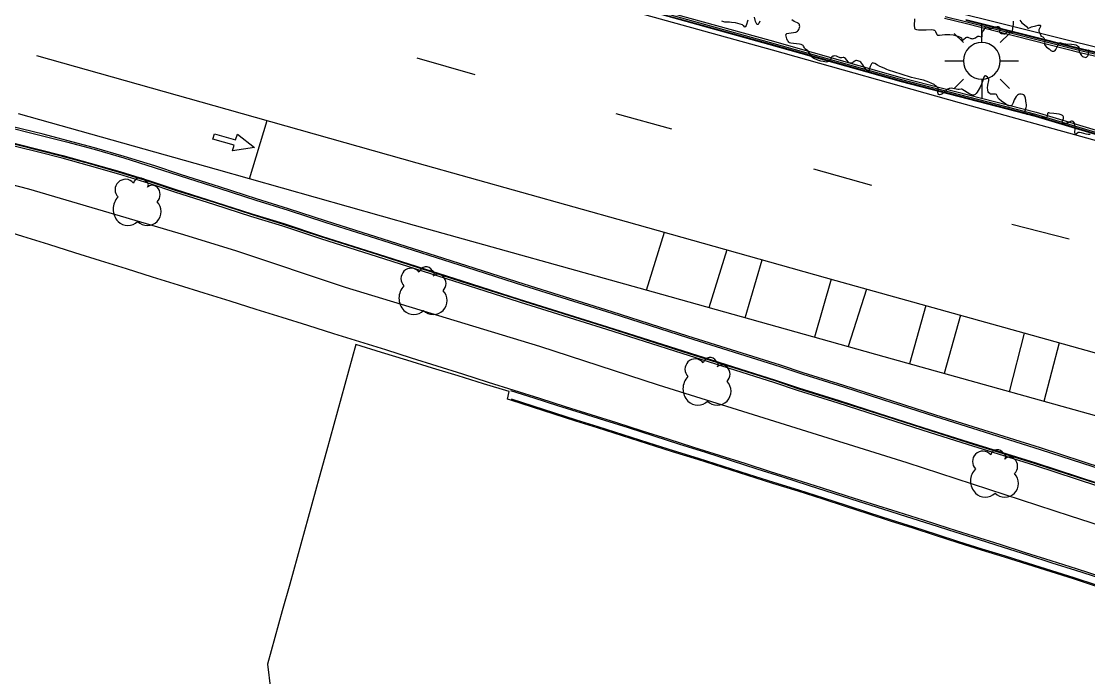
# Model space of a CAD drawing. Header units: metres. Extents: x 585772 to 587013, y 4140825 to 4141582.
# Drawn here: x 585810.6 to 585848.67, y 4140919.43 to 4140942.84 of the extents above; entities that cross this region are included whole.
import ezdxf

# ---------------------------------------------------------------- set-up
doc = ezdxf.new("R2010")
doc.units = ezdxf.units.M
doc.header["$MEASUREMENT"] = 0
for name, color, linetype, lineweight in [('BACK_OF_CURB', 5, 'Continuous', 30), ('BOTTOM_OF_CURB', 3, 'Continuous', 30), ('CONCRETE_BOTTOM', 9, 'Continuous', 30), ('CONCRETE_TOP', 204, 'Continuous', 30), ('FOOT_PATH', 2, 'Continuous', 30), ('GUTTER', 30, 'Continuous', 30), ('LIGHT_POLE', 5, 'Continuous', 30), ('PAINT_STRIPE', 4, 'Continuous', 30), ('SINGLE_TREE', 3, 'Continuous', 30), ('TOP_OF_CURB', 1, 'Continuous', 30)]:
    doc.layers.add(name, color=color, linetype=linetype, lineweight=lineweight)
for name, color, linetype, lineweight, true_color in [('PAVED_PARKING', 191, 'Continuous', 30, 0xbaa8ff), ('PAVED_ROAD', 140, 'Continuous', 30, 0x38a9ff), ('SHRUBLINE', 71, 'Continuous', 30, 0xc6ff6b)]:
    doc.layers.add(name, color=color, linetype=linetype, lineweight=lineweight, true_color=true_color)

# ---------------------------------------------------------------- blocks, each defined once
blk = doc.blocks.new('SYM205')
at = {"color": 0, "linetype": 'ByBlock', "lineweight": -2}
for p, q in [((0, 0.25), (0, 0.5)), ((-0.25, 0.25), (-0.375, 0.375)), ((0.25, 0.25), (0.375, 0.375)), ((0.25, 0), (0.5, 0)), ((-0.25, -0.25), (-0.375, -0.375)), ((0, -0.25), (0, -0.5)), ((0.25, -0.25), (0.375, -0.375))]:
    blk.add_line(p, q, dxfattribs=at)
at = {"color": 0, "linetype": 'ByBlock', "lineweight": -2, "flags": 128}
blk.add_lwpolyline([(-0.5, 0), (-0.25, 0, 1), (0.25, 0, 1), (-0.25, 0)], format="xyb", dxfattribs=at)
blk = doc.blocks.new('SYM205_1')
at = {"layer": 'LIGHT_POLE', "xscale": 26.246667, "yscale": 26.246667, "zscale": 26.246667}
blk.add_blockref('SYM205', (0, 0), dxfattribs=at)
blk = doc.blocks.new('SYM003')
at = {"layer": 'LIGHT_POLE', "xscale": 0.5, "yscale": 0.5, "zscale": 0.5}
blk.add_blockref('SYM205_1', (0, 0), dxfattribs=at)
blk = doc.blocks.new('SYM217')
at = {"layer": 'SINGLE_TREE'}
for centre, radius, start, end in [((-3.999317, 4.740554), 3.690935, 39.734283, 135.000043), ((1.220457, 6.480478), 2.460623, 27.885514, 165.419776), ((2.960383, 6.480475), 1.230312, 314.999957, 69.295265), ((-3.999321, 4.74055), 3.690935, 134.999957, 225.000043), ((5.570268, 3.870591), 2.460623, 44.999957, 135.000043), ((4.70031, 3.000626), 3.690935, 314.999957, 45.000043), ((-2.259399, -2.219148), 6.151558, 134.999957, 225.000043), ((3.830349, -3.08911), 4.921246, 314.999957, 45.000043), ((-3.129355, -3.089116), 4.921246, 224.999957, 315.000043), ((3.830344, -3.089116), 4.921246, 224.999957, 315.000043)]:
    blk.add_arc(centre, radius, start, end, dxfattribs=at)
blk = doc.blocks.new('SYM007')
at = {"layer": 'SINGLE_TREE', "xscale": 0.5, "yscale": 0.5, "zscale": 0.5}
blk.add_blockref('SYM217', (0, 0), dxfattribs=at)

msp = doc.modelspace()

# ---------------------------------------------------------------- linework, layer by layer
at = {"layer": 'BACK_OF_CURB'}
for points in [[(585832.539675, 4140943.482331, -18.313993), (585837.289856, 4140942.171403, -18.308062), (585842.014553, 4140940.832557, -18.30148), (585846.79486, 4140939.601705, -18.291172), (585851.19134, 4140938.281266, -18.278086)], [(585849.24525, 4140941.51822, -18.471888), (585848.408723, 4140941.714244, -18.475673), (585844.257957, 4140942.762533, -18.495563), (585843.528988, 4140942.939967, -18.496445)], [(585848.998235, 4140926.270165, -18.702), (585846.747426, 4140926.997067, -18.712702), (585844.34359, 4140927.749366, -18.720542), (585843.02086, 4140928.170619, -18.721506), (585841.132604, 4140928.774573, -18.719144), (585839.735378, 4140929.221118, -18.713788), (585838.283298, 4140929.67436, -18.704787), (585837.468037, 4140929.952381, -18.69649), (585834.168998, 4140930.991217, -18.65876), (585831.476307, 4140931.854336, -18.632881), (585828.398557, 4140932.82115, -18.59021), (585828.3289, 4140932.843031, -18.597), (585826.286883, 4140933.491078, -18.57), (585823.301732, 4140934.446732, -18.532), (585821.276929, 4140935.09019, -18.506), (585819.926597, 4140935.532601, -18.486455), (585818.783702, 4140935.887652, -18.469268), (585817.498701, 4140936.302065, -18.445241), (585816.072916, 4140936.747878, -18.414963), (585815.154167, 4140937.05602, -18.392796), (585814.076771, 4140937.390228, -18.396046), (585813.02539, 4140937.693011, -18.375754), (585812.050162, 4140937.960595, -18.360918), (585811.20991, 4140938.173581, -18.352029), (585809.695569, 4140938.549961, -18.317172)]]:
    msp.add_polyline3d(points, dxfattribs=at)
at = {"layer": 'BOTTOM_OF_CURB'}
for points in [[(585832.507422, 4140943.366746, -18.463993), (585837.257536, 4140942.055837, -18.458062), (585841.983229, 4140940.716708, -18.45148), (585846.762628, 4140939.486091, -18.441172), (585851.158562, 4140938.165815, -18.428086)], [(585849.273522, 4140941.634846, -18.621888), (585848.437106, 4140941.830844, -18.625673), (585844.286839, 4140942.879007, -18.645563)], [(585809.719158, 4140938.647141, -18.456), (585811.234256, 4140938.270573, -18.485745), (585812.075679, 4140938.057289, -18.502688), (585813.052458, 4140937.78928, -18.518316), (585814.105425, 4140937.48604, -18.531401), (585815.184884, 4140937.151193, -18.544221), (585816.10374, 4140936.843015, -18.552147), (585817.528969, 4140936.397375, -18.563469), (585818.813883, 4140935.98299, -18.551261), (585819.957, 4140935.62787, -18.574719), (585821.30764, 4140935.185358, -18.605442), (585823.33212, 4140934.542003, -18.651465), (585826.317252, 4140933.586355, -18.699023), (585828.359009, 4140932.938391, -18.730958), (585831.506554, 4140931.949652, -18.774595), (585834.199278, 4140931.086523, -18.80876), (585837.499197, 4140930.04741, -18.84649), (585838.314339, 4140929.769429, -18.854787), (585839.765497, 4140929.316475, -18.863788), (585841.163058, 4140928.869823, -18.869144), (585843.051265, 4140928.265885, -18.871506), (585844.373696, 4140927.844727, -18.870542), (585846.777726, 4140927.092367, -18.862702), (585849.028793, 4140926.365382, -18.852)]]:
    msp.add_polyline3d(points, dxfattribs=at)
at = {"layer": 'CONCRETE_BOTTOM'}
msp.add_polyline3d([(585849.069361, 4140922.979457, -18.625), (585848.214924, 4140923.251572, -18.627369), (585847.360487, 4140923.523687, -18.63375), (585846.497844, 4140923.798168, -18.64275), (585845.6352, 4140924.072648, -18.65), (585844.772557, 4140924.347129, -18.657), (585843.909914, 4140924.621609, -18.663591), (585843.047271, 4140924.89609, -18.666931), (585842.184628, 4140925.17057, -18.669667), (585841.321985, 4140925.445051, -18.669046), (585840.459342, 4140925.719531, -18.665), (585839.596699, 4140925.994012, -18.661289), (585838.678966, 4140926.287249, -18.658029), (585837.761232, 4140926.580486, -18.658305), (585836.843499, 4140926.873722, -18.654028), (585835.925765, 4140927.166959, -18.64925), (585835.008032, 4140927.460196, -18.64075), (585834.090298, 4140927.753433, -18.629688), (585833.172565, 4140928.04667, -18.616), (585832.254831, 4140928.339907, -18.598996), (585831.414821, 4140928.605046, -18.586), (585830.574811, 4140928.870186, -18.577), (585829.734802, 4140929.135326, -18.564), (585828.894792, 4140929.400466, -18.553), (585828.054782, 4140929.665606, -18.545)], dxfattribs=at)
at = {"layer": 'CONCRETE_TOP'}
msp.add_polyline3d([(585828.072689, 4140929.376164, -18.463), (585828.844103, 4140929.128864, -18.46), (585829.615517, 4140928.881564, -18.456), (585830.386931, 4140928.634263, -18.456), (585831.158346, 4140928.386963, -18.458), (585832.05317, 4140928.104602, -18.463), (585832.947994, 4140927.822241, -18.471), (585833.842818, 4140927.53988, -18.476), (585834.737642, 4140927.257519, -18.482), (585835.632466, 4140926.975158, -18.485), (585836.527291, 4140926.692797, -18.48825), (585837.422115, 4140926.410436, -18.48975), (585838.316939, 4140926.128075, -18.491), (585839.211763, 4140925.845714, -18.488657), (585840.014337, 4140925.586902, -18.484), (585840.816911, 4140925.32809, -18.481), (585841.619485, 4140925.069279, -18.4805), (585842.422059, 4140924.810467, -18.480969), (585843.224633, 4140924.551655, -18.478375), (585844.027207, 4140924.292843, -18.471), (585844.856347, 4140924.034429, -18.462), (585845.685487, 4140923.776015, -18.456), (585846.514626, 4140923.517601, -18.447), (585847.343766, 4140923.259187, -18.442), (585848.137604, 4140923.004313, -18.441), (585848.931441, 4140922.749439, -18.443)], dxfattribs=at)
at = {"layer": 'FOOT_PATH'}
for points in [[(585809.025286, 4140938.70878, -18.315223), (585808.686996, 4140937.429783, -18.305286), (585810.852172, 4140936.866689, -18.328053), (585816.379588, 4140935.242917, -18.394279), (585818.274694, 4140934.662041, -18.417296), (585822.153612, 4140933.361121, -18.466511), (585829.080324, 4140931.259985, -18.559), (585833.310039, 4140929.879397, -18.608), (585842.184778, 4140927.109396, -18.68), (585848.012732, 4140925.209448, -18.655), (585852.391636, 4140923.797598, -18.622236), (585862.006147, 4140920.755942, -18.559463), (585870.221631, 4140918.147548, -18.507298), (585879.682543, 4140915.117615, -18.452666), (585889.889905, 4140911.862795, -18.392945), (585904.64993, 4140907.224992, -18.300933), (585912.53133, 4140904.876484, -18.202647)], [(585809.714933, 4140935.468342, -18.279944), (585810.639464, 4140935.179575, -18.29401), (585811.563996, 4140934.890808, -18.31175), (585812.488527, 4140934.602041, -18.333426), (585813.413059, 4140934.313275, -18.350705), (585814.337591, 4140934.024508, -18.3639), (585815.262122, 4140933.735741, -18.376375), (585816.186654, 4140933.446974, -18.385), (585817.111185, 4140933.158207, -18.3905), (585818.035717, 4140932.869441, -18.399), (585818.960249, 4140932.580674, -18.411), (585819.88478, 4140932.291907, -18.422), (585820.809312, 4140932.00314, -18.434), (585821.733843, 4140931.714373, -18.448), (585822.658375, 4140931.425607, -18.4655), (585823.582907, 4140931.13684, -18.48), (585824.498268, 4140930.847169, -18.4925), (585825.413629, 4140930.557497, -18.50475), (585826.32899, 4140930.267826, -18.51425), (585827.244352, 4140929.978155, -18.525), (585828.159713, 4140929.688484, -18.538), (585829.075074, 4140929.398812, -18.554), (585829.990436, 4140929.109141, -18.568), (585830.905797, 4140928.81947, -18.582), (585831.821158, 4140928.529799, -18.596), (585832.736519, 4140928.240128, -18.609), (585833.651881, 4140927.950456, -18.622), (585834.567242, 4140927.660785, -18.635), (585835.482603, 4140927.371114, -18.645), (585836.397964, 4140927.081443, -18.656), (585837.307709, 4140926.792365, -18.665), (585838.217454, 4140926.503287, -18.674), (585839.127199, 4140926.214209, -18.68), (585840.036944, 4140925.925132, -18.68375), (585840.946689, 4140925.636054, -18.685), (585841.856434, 4140925.346976, -18.682), (585842.766179, 4140925.057898, -18.68), (585843.675924, 4140924.768821, -18.67775), (585844.585668, 4140924.479743, -18.672), (585845.495413, 4140924.190665, -18.664), (585846.405158, 4140923.901587, -18.661), (585847.314903, 4140923.61251, -18.655), (585848.224648, 4140923.323432, -18.652), (585849.134393, 4140923.034354, -18.648)]]:
    msp.add_polyline3d(points, dxfattribs=at)
at = {"layer": 'GUTTER'}
msp.add_polyline3d([(585809.83928, 4140939.142005, -18.453395), (585811.358232, 4140938.764479, -18.47387), (585812.205624, 4140938.549683, -18.489), (585813.190296, 4140938.279507, -18.505), (585814.251336, 4140937.973943, -18.52), (585815.341302, 4140937.635836, -18.539), (585816.260705, 4140937.327475, -18.551716), (585817.683106, 4140936.882719, -18.570208), (585818.967574, 4140936.468478, -18.59), (585820.111819, 4140936.113008, -18.605), (585821.464029, 4140935.669981, -18.627), (585823.486863, 4140935.02715, -18.658439), (585826.4719, 4140934.071532, -18.699494), (585828.512333, 4140933.423988, -18.725), (585831.66058, 4140932.435029, -18.761688), (585834.353471, 4140931.571846, -18.792476), (585837.657874, 4140930.531321, -18.825757), (585838.472411, 4140930.253546, -18.833131), (585839.918873, 4140929.802058, -18.841148), (585841.318135, 4140929.354863, -18.845492), (585843.206095, 4140928.751003, -18.846415), (585844.527007, 4140928.330329, -18.8443), (585846.932024, 4140927.57766, -18.834539), (585849.184402, 4140926.850252, -18.823)], dxfattribs=at)
at = {"layer": 'PAINT_STRIPE'}
for p, q in [((585818.734341, 4140937.222415, -18.566438), (585819.362087, 4140939.306545, -18.560443)), ((585832.897186, 4140933.25104, -18.733423), (585833.535972, 4140935.320576, -18.681198)), ((585835.763748, 4140934.694301, -18.69462), (585835.118154, 4140932.629963, -18.749187)), ((585836.41161, 4140932.268258, -18.757839), (585837.021131, 4140934.340823, -18.702195)), ((585839.48325, 4140933.648669, -18.717029), (585838.887455, 4140931.575907, -18.7744)), ((585840.743975, 4140933.2962, -18.716198), (585840.086743, 4140931.240535, -18.782422)), ((585842.863273, 4140932.704175, -18.712725), (585842.275676, 4140930.628416, -18.789079)), ((585844.101052, 4140932.358402, -18.710696), (585843.515355, 4140930.28175, -18.781078)), ((585845.84133, 4140929.631308, -18.766066), (585846.37744, 4140931.722494, -18.70689)), ((585847.616294, 4140931.37642, -18.70043), (585847.069199, 4140929.287944, -18.758141))]:
    msp.add_line(p, q, dxfattribs=at)
at = {"layer": 'PAINT_STRIPE', "extrusion": (0.003559, -0.001028, 0.999993), "elevation": -2190.380186, "flags": 128}
msp.add_lwpolyline([(585821.056819, 4140941.48085), (585823.131502, 4140940.881615)], dxfattribs=at)
at = {"layer": 'PAINT_STRIPE', "extrusion": (0.002793, -0.000774326, 0.999996), "elevation": -1588.909327, "flags": 128}
msp.add_lwpolyline([(585831.573001, 4140939.003523), (585829.577967, 4140939.556663)], dxfattribs=at)
at = {"layer": 'PAINT_STRIPE', "extrusion": (0.002241, -0.000627143, 0.999997), "elevation": -1302.431948, "flags": 128}
msp.add_lwpolyline([(585837.427424, 4140937.582164), (585839.496174, 4140937.003342)], dxfattribs=at)
at = {"layer": 'PAINT_STRIPE', "extrusion": (-0.005498, 0.001411, 0.999984), "elevation": 2602.996624, "flags": 128}
msp.add_lwpolyline([(585836.969677, 4140936.060795), (585839.017394, 4140935.535312)], dxfattribs=at)
at = {"layer": 'PAINT_STRIPE'}
for points in [[(585851.306019, 4140937.92549, -18.420799), (585844.059044, 4140939.940418, -18.437929), (585837.386669, 4140941.812236, -18.447849), (585829.613248, 4140943.976676, -18.458687)], [(585842.843616, 4140943.448684, -18.659), (585850.246533, 4140941.59787, -18.627)], [(585811.142451, 4140941.61939, -18.466), (585817.924361, 4140939.711093, -18.542), (585824.706272, 4140937.802795, -18.629), (585832.175348, 4140935.703077, -18.673), (585839.644425, 4140933.603359, -18.718), (585846.356396, 4140931.728372, -18.707), (585853.068367, 4140929.853385, -18.672), (585862.420225, 4140927.232424, -18.612606), (585871.772083, 4140924.611464, -18.554361), (585879.164372, 4140922.536324, -18.509533), (585886.448674, 4140920.500508, -18.462372), (585893.732976, 4140918.464693, -18.414), (585906.279055, 4140914.953333, -18.344), (585912.448426, 4140913.221601, -18.389), (585914.441435, 4140912.660394, -18.409)], [(585913.859097, 4140910.626164, -18.378), (585901.970732, 4140913.929448, -18.384), (585893.197288, 4140916.384656, -18.455), (585884.423845, 4140918.839863, -18.516465), (585875.828337, 4140921.244601, -18.574683), (585867.232829, 4140923.649338, -18.629097), (585858.711294, 4140926.032321, -18.681451), (585850.189758, 4140928.415304, -18.738), (585841.668222, 4140930.798286, -18.793), (585833.146687, 4140933.181269, -18.736), (585824.625151, 4140935.564252, -18.648), (585817.558816, 4140937.553306, -18.550162), (585810.492481, 4140939.54236, -18.454)]]:
    msp.add_polyline3d(points, dxfattribs=at)
msp.add_polyline3d([(585818.242461, 4140938.622535, -18.555), (585818.312835, 4140938.820851, -18.555), (585818.91312, 4140938.341462, -18.558184), (585818.13117, 4140938.230834, -18.557), (585818.189092, 4140938.431018, -18.557), (585817.425572, 4140938.639105, -18.547), (585817.482366, 4140938.835902, -18.546258)], close=True, dxfattribs=at)
at = {"layer": 'PAVED_PARKING'}
msp.add_polyline3d([(585848.91629, 4140922.70179, -18.446), (585848.122487, 4140922.956653, -18.448), (585847.328684, 4140923.211515, -18.451), (585846.499537, 4140923.469932, -18.456), (585845.67039, 4140923.728348, -18.46), (585844.841243, 4140923.986764, -18.465), (585844.012096, 4140924.245181, -18.472), (585843.209507, 4140924.503997, -18.48), (585842.406919, 4140924.762814, -18.486), (585841.604331, 4140925.02163, -18.492), (585840.801743, 4140925.280446, -18.494), (585839.999155, 4140925.539263, -18.495), (585839.196567, 4140925.798079, -18.496), (585838.301747, 4140926.080439, -18.496), (585837.406928, 4140926.362798, -18.496), (585836.512108, 4140926.645158, -18.495), (585835.617289, 4140926.927517, -18.493), (585834.722469, 4140927.209877, -18.488), (585833.827649, 4140927.492236, -18.481), (585832.93283, 4140927.774596, -18.473), (585832.03801, 4140928.056955, -18.467567), (585831.143191, 4140928.339315, -18.465724), (585830.371749, 4140928.586624, -18.467892), (585829.600308, 4140928.833933, -18.470756), (585828.828867, 4140929.081242, -18.477457), (585828.057425, 4140929.328551, -18.488), (585827.932921, 4140929.366154, -18.490675), (585827.996777, 4140929.636011, -18.492114), (585827.085528, 4140929.916391, -18.497678), (585826.17428, 4140930.196772, -18.500122), (585825.263031, 4140930.477152, -18.498792), (585824.351783, 4140930.757532, -18.494182), (585823.440534, 4140931.037912, -18.485716), (585822.529286, 4140931.318293, -18.476521), (585822.267028, 4140930.368308, -18.462448), (585822.004771, 4140929.418324, -18.444631), (585821.742514, 4140928.46834, -18.423247), (585821.480257, 4140927.518355, -18.397605), (585821.218, 4140926.568371, -18.374191), (585820.955743, 4140925.618387, -18.353818), (585820.693486, 4140924.668402, -18.336843), (585820.431229, 4140923.718418, -18.3205), (585820.168972, 4140922.768434, -18.30675), (585819.906715, 4140921.818449, -18.297), (585819.644458, 4140920.868465, -18.28422), (585819.382201, 4140919.918481, -18.270366), (585819.4906, 4140919.037587, -18.262017)], dxfattribs=at)
at = {"layer": 'PAVED_ROAD'}
for points in [[(585832.501574, 4140943.345787, -18.466655), (585837.251675, 4140942.034881, -18.462309), (585841.977549, 4140940.695701, -18.45398), (585846.756783, 4140939.465126, -18.441928), (585851.152618, 4140938.144881, -18.430086)], [(585849.278649, 4140941.655994, -18.623888), (585848.442253, 4140941.851987, -18.62784), (585844.292077, 4140942.900127, -18.645906)], [(585849.199985, 4140926.898807, -18.81), (585846.947475, 4140927.626257, -18.825), (585844.54236, 4140928.378957, -18.836518), (585843.2216, 4140928.799583, -18.839126), (585841.333664, 4140929.403435, -18.839022), (585839.934232, 4140929.850684, -18.835325), (585838.48824, 4140930.302026, -18.827308), (585837.673764, 4140930.57978, -18.819217), (585834.368912, 4140931.620446, -18.78199), (585831.676004, 4140932.483635, -18.751), (585828.527687, 4140933.472616, -18.713), (585826.487386, 4140934.120117, -18.686), (585823.502359, 4140935.075732, -18.645631), (585821.47969, 4140935.718512, -18.616), (585820.127323, 4140936.16159, -18.597), (585818.982964, 4140936.517095, -18.58), (585817.698542, 4140936.931322, -18.561), (585816.276423, 4140937.375989, -18.54), (585815.356966, 4140937.684369, -18.529), (585814.265948, 4140938.022802, -18.514), (585813.204099, 4140938.328599, -18.497), (585812.218636, 4140938.598991, -18.48), (585811.370647, 4140938.813939, -18.467444), (585809.851309, 4140939.191561, -18.449)]]:
    msp.add_polyline3d(points, dxfattribs=at)
at = {"layer": 'SHRUBLINE'}
for points in [[(585836.51129, 4140942.889807, -18.317), (585836.452131, 4140942.6938, -18.316), (585836.429155, 4140942.654281, -18.317), (585836.415002, 4140942.642631, -18.318), (585836.403295, 4140942.640389, -18.318), (585836.389803, 4140942.650833, -18.32), (585836.366099, 4140942.686705, -18.319), (585836.350039, 4140942.699716, -18.319), (585836.324261, 4140942.71408, -18.321), (585836.242284, 4140942.743809, -18.325682), (585836.076397, 4140942.784377, -18.331179), (585835.926618, 4140942.807528, -18.34), (585835.859686, 4140942.811078, -18.342), (585835.756794, 4140942.810896, -18.346), (585835.69052, 4140942.817391, -18.348), (585835.622165, 4140942.833711, -18.348), (585835.586427, 4140942.846025, -18.349)], [(585836.938086, 4140942.846458, -18.313), (585836.898872, 4140942.768212, -18.322), (585836.883897, 4140942.744456, -18.325), (585836.876095, 4140942.736735, -18.326), (585836.862962, 4140942.731583, -18.327), (585836.849371, 4140942.734758, -18.328), (585836.8358, 4140942.745322, -18.327), (585836.810637, 4140942.784875, -18.328), (585836.790106, 4140942.842635, -18.324), (585836.748847, 4140942.994768, -18.316)], [(585848.717884, 4140938.802154, -18.439), (585848.653442, 4140938.807178, -18.442), (585848.574766, 4140938.822582, -18.443), (585848.409719, 4140938.862866, -18.449), (585848.341849, 4140938.875524, -18.449), (585848.305701, 4140938.877913, -18.449), (585848.288, 4140938.874508, -18.45), (585848.221674, 4140938.823658, -18.452), (585848.207561, 4140938.818052, -18.452), (585848.19576, 4140938.819289, -18.453), (585848.183024, 4140938.836275, -18.452), (585848.176991, 4140938.8735, -18.451), (585848.183851, 4140939.022605, -18.439281), (585848.183959, 4140939.066523, -18.433053), (585848.179191, 4140939.126789, -18.420057), (585848.167775, 4140939.183779, -18.406), (585848.159304, 4140939.209117, -18.402), (585848.139642, 4140939.245502, -18.397), (585848.11774, 4140939.267009, -18.395), (585848.105062, 4140939.274204, -18.395), (585848.076302, 4140939.28115, -18.395), (585848.06024, 4140939.280768, -18.396), (585848.022142, 4140939.271089, -18.399), (585847.928642, 4140939.227917, -18.412), (585847.879208, 4140939.209639, -18.417), (585847.85467, 4140939.204444, -18.42), (585847.808286, 4140939.202231, -18.423), (585847.787548, 4140939.204683, -18.424), (585847.753745, 4140939.215374, -18.424), (585847.734494, 4140939.23085, -18.42), (585847.729934, 4140939.239435, -18.419), (585847.72759, 4140939.258592, -18.416), (585847.731912, 4140939.279619, -18.412), (585847.754869, 4140939.337414, -18.401), (585847.766188, 4140939.375911, -18.394), (585847.768726, 4140939.409357, -18.388), (585847.765116, 4140939.434787, -18.384), (585847.755127, 4140939.459745, -18.38), (585847.737075, 4140939.482548, -18.376), (585847.709275, 4140939.50151, -18.375), (585847.688871, 4140939.509949, -18.374), (585847.6119, 4140939.527315, -18.372292), (585847.422521, 4140939.551256, -18.376), (585847.288305, 4140939.572882, -18.379), (585847.246962, 4140939.57663, -18.379669), (585847.22568, 4140939.574643, -18.378), (585847.20992, 4140939.567601, -18.38), (585847.199635, 4140939.553282, -18.384), (585847.194865, 4140939.531322, -18.389), (585847.190934, 4140939.455492, -18.406), (585847.178452, 4140939.428109, -18.413), (585847.161207, 4140939.415342, -18.417), (585847.134451, 4140939.406967, -18.42), (585847.110607, 4140939.403818, -18.422), (585847.051815, 4140939.40328, -18.426), (585846.985365, 4140939.410259, -18.428), (585846.9133, 4140939.426274, -18.429), (585846.737998, 4140939.488697, -18.426), (585846.671856, 4140939.507891, -18.428), (585846.60688, 4140939.518424, -18.431), (585846.517844, 4140939.520437, -18.436), (585846.478209, 4140939.52466, -18.436), (585846.460356, 4140939.5297, -18.436), (585846.42967, 4140939.547376, -18.431), (585846.417303, 4140939.559446, -18.429), (585846.399697, 4140939.588229, -18.422714), (585846.393163, 4140939.620774, -18.414073), (585846.398378, 4140939.654624, -18.407), (585846.440273, 4140939.766593, -18.389), (585846.447466, 4140939.817713, -18.381), (585846.446918, 4140939.872746, -18.373), (585846.442277, 4140939.922813, -18.364), (585846.418643, 4140940.099134, -18.334), (585846.408327, 4140940.141264, -18.327), (585846.391429, 4140940.177628, -18.321), (585846.366049, 4140940.206395, -18.317), (585846.350856, 4140940.217923, -18.315), (585846.317627, 4140940.235607, -18.313), (585846.260664, 4140940.25057, -18.311), (585846.217848, 4140940.250237, -18.312), (585846.197397, 4140940.246293, -18.313), (585846.160636, 4140940.233228, -18.316), (585846.127806, 4140940.213841, -18.32), (585846.11174, 4140940.200629, -18.322), (585846.080609, 4140940.165485, -18.329), (585846.045748, 4140940.107419, -18.34), (585846.015216, 4140940.040694, -18.35063), (585845.974888, 4140939.933896, -18.363672), (585845.956276, 4140939.893258, -18.366315), (585845.934687, 4140939.862439, -18.369), (585845.909526, 4140939.841154, -18.372), (585845.879269, 4140939.828639, -18.374), (585845.86223, 4140939.826258, -18.375), (585845.824334, 4140939.830347, -18.374), (585845.78147, 4140939.84595, -18.372), (585845.708376, 4140939.886973, -18.37), (585845.555718, 4140939.995447, -18.358), (585845.472055, 4140940.064547, -18.35), (585845.455436, 4140940.086106, -18.347), (585845.408618, 4140940.18922, -18.335), (585845.394038, 4140940.2104, -18.332), (585845.374947, 4140940.228367, -18.33), (585845.349638, 4140940.24109, -18.329), (585845.334118, 4140940.244849, -18.328), (585845.212318, 4140940.245703, -18.336), (585845.171989, 4140940.251788, -18.337), (585845.137539, 4140940.267774, -18.336), (585845.109673, 4140940.293476, -18.331), (585845.088472, 4140940.327717, -18.326), (585845.074017, 4140940.369317, -18.32), (585845.068107, 4140940.400497, -18.316), (585845.063993, 4140940.468252, -18.303749), (585845.07185, 4140940.572716, -18.28858), (585845.101328, 4140940.736216, -18.268155), (585845.102032, 4140940.782024, -18.265713), (585845.092186, 4140940.806379, -18.26482), (585845.059005, 4140940.847095, -18.266), (585845.013181, 4140940.884284, -18.264), (585844.987605, 4140940.89522, -18.264), (585844.968497, 4140940.895295, -18.265), (585844.951909, 4140940.886506, -18.267), (585844.931395, 4140940.856347, -18.271), (585844.884143, 4140940.69545, -18.295), (585844.846104, 4140940.597328, -18.311), (585844.79831, 4140940.498556, -18.329), (585844.728243, 4140940.373975, -18.348), (585844.692536, 4140940.318142, -18.358), (585844.656764, 4140940.269328, -18.370986), (585844.618487, 4140940.232369, -18.386741), (585844.590056, 4140940.217027, -18.396), (585844.574623, 4140940.212756, -18.398), (585844.540911, 4140940.211575, -18.401), (585844.503374, 4140940.219431, -18.402), (585844.462041, 4140940.235212, -18.402), (585844.392986, 4140940.271304, -18.4), (585844.184038, 4140940.400976, -18.389621), (585844.144316, 4140940.418677, -18.386645), (585844.117407, 4140940.422018, -18.386), (585844.051955, 4140940.413557, -18.392), (585844.001038, 4140940.413703, -18.395), (585843.942404, 4140940.422976, -18.398), (585843.816862, 4140940.453453, -18.401), (585843.766993, 4140940.458062, -18.401265), (585843.719051, 4140940.453324, -18.404), (585843.695502, 4140940.446877, -18.407), (585843.648681, 4140940.424815, -18.415734), (585843.579592, 4140940.373188, -18.432357), (585843.481945, 4140940.282693, -18.452741), (585843.446999, 4140940.254919, -18.457), (585843.429394, 4140940.2439, -18.461), (585843.395682, 4140940.230031, -18.465), (585843.34971, 4140940.226418, -18.47), (585843.323693, 4140940.233479, -18.471), (585843.313064, 4140940.239637, -18.47), (585843.304463, 4140940.247451, -18.467), (585843.293856, 4140940.267597, -18.466), (585843.290823, 4140940.30624, -18.464), (585843.302697, 4140940.390359, -18.458), (585843.302987, 4140940.417775, -18.456), (585843.297226, 4140940.44619, -18.455), (585843.282788, 4140940.476004, -18.453), (585843.253506, 4140940.511519, -18.452), (585843.209797, 4140940.548701, -18.453), (585843.151538, 4140940.58694, -18.453), (585843.078608, 4140940.625626, -18.452), (585842.961167, 4140940.676316, -18.452), (585842.772215, 4140940.741651, -18.452), (585842.661566, 4140940.771528, -18.453), (585842.455043, 4140940.812139, -18.455), (585842.346244, 4140940.840203, -18.455), (585841.973992, 4140940.964715, -18.456), (585841.523204, 4140941.100025, -18.453), (585841.468095, 4140941.122143, -18.453), (585841.369257, 4140941.172017, -18.452), (585841.223925, 4140941.237883, -18.452), (585841.134684, 4140941.283249, -18.452), (585841.042826, 4140941.335396, -18.453), (585840.991912, 4140941.357033, -18.452), (585840.969529, 4140941.357918, -18.453), (585840.949967, 4140941.349457, -18.453), (585840.927147, 4140941.3265, -18.454), (585840.913729, 4140941.307164, -18.454), (585840.875931, 4140941.230131, -18.456), (585840.826838, 4140941.086108, -18.461), (585840.818507, 4140941.07291, -18.461), (585840.809448, 4140941.069211, -18.461), (585840.797901, 4140941.072703, -18.461), (585840.758854, 4140941.097535, -18.461), (585840.713958, 4140941.135345, -18.46), (585840.687358, 4140941.168444, -18.46), (585840.608644, 4140941.293476, -18.457), (585840.571777, 4140941.344637, -18.454), (585840.535694, 4140941.382824, -18.454), (585840.501756, 4140941.407479, -18.453), (585840.468377, 4140941.423637, -18.453), (585840.436343, 4140941.433585, -18.453), (585840.388518, 4140941.441688, -18.453), (585840.359319, 4140941.441479, -18.454), (585840.333541, 4140941.434998, -18.454), (585840.321955, 4140941.428992, -18.455), (585840.272834, 4140941.383723, -18.456), (585840.242934, 4140941.362824, -18.457), (585840.210617, 4140941.352716, -18.458), (585840.175249, 4140941.351087, -18.458), (585840.157819, 4140941.353561, -18.459), (585840.12626, 4140941.365302, -18.459), (585840.101368, 4140941.385875, -18.458), (585840.046495, 4140941.460217, -18.457), (585839.99367, 4140941.513189, -18.456), (585839.956962, 4140941.538728, -18.456), (585839.929461, 4140941.549596, -18.456), (585839.910339, 4140941.550301, -18.454), (585839.868605, 4140941.539179, -18.454), (585839.83763, 4140941.538682, -18.455), (585839.802416, 4140941.546875, -18.455), (585839.723253, 4140941.582208, -18.454), (585839.674984, 4140941.598935, -18.454), (585839.60485, 4140941.607702, -18.454), (585839.561397, 4140941.604827, -18.455), (585839.543448, 4140941.60067, -18.455), (585839.520437, 4140941.589253, -18.454), (585839.504168, 4140941.572512, -18.455), (585839.457753, 4140941.49662, -18.458), (585839.410037, 4140941.436907, -18.462), (585839.37409, 4140941.410181, -18.463), (585839.354403, 4140941.401533, -18.464), (585839.309883, 4140941.393073, -18.464), (585839.256548, 4140941.395417, -18.465), (585839.193351, 4140941.406685, -18.465), (585839.109944, 4140941.42752, -18.464), (585839.009331, 4140941.458779, -18.461), (585838.960589, 4140941.477255, -18.46), (585838.890297, 4140941.510163, -18.456), (585838.832678, 4140941.545986, -18.452), (585838.793606, 4140941.58016, -18.447), (585838.768656, 4140941.611874, -18.443), (585838.71394, 4140941.712151, -18.428), (585838.688645, 4140941.747568, -18.423), (585838.648999, 4140941.787612, -18.417), (585838.573239, 4140941.850562, -18.405), (585838.542326, 4140941.880728, -18.401), (585838.527547, 4140941.90231, -18.397), (585838.499167, 4140941.96316, -18.39), (585838.485372, 4140941.981484, -18.387), (585838.464913, 4140941.999189, -18.385), (585838.417031, 4140942.021716, -18.382528), (585838.359198, 4140942.033905, -18.383), (585838.139583, 4140942.050157, -18.392673), (585838.044107, 4140942.064482, -18.395), (585838.001778, 4140942.080527, -18.394), (585837.969832, 4140942.10326, -18.391), (585837.944786, 4140942.133748, -18.387), (585837.930375, 4140942.158632, -18.383), (585837.90619, 4140942.214766, -18.373), (585837.876938, 4140942.31505, -18.356), (585837.871311, 4140942.35733, -18.349), (585837.874233, 4140942.375854, -18.345), (585837.881165, 4140942.389458, -18.342), (585837.907122, 4140942.40754, -18.338), (585837.974512, 4140942.425441, -18.332), (585838.220083, 4140942.461053, -18.315), (585838.250513, 4140942.472241, -18.311), (585838.279959, 4140942.490512, -18.306), (585838.30755, 4140942.51671, -18.3), (585838.330927, 4140942.551172, -18.293), (585838.342009, 4140942.575756, -18.288), (585838.35649, 4140942.629696, -18.278), (585838.359598, 4140942.656794, -18.272), (585838.357948, 4140942.699404, -18.265), (585838.348588, 4140942.729846, -18.259), (585838.329886, 4140942.756518, -18.255), (585838.299824, 4140942.780375, -18.252), (585838.276542, 4140942.793369, -18.251), (585838.166133, 4140942.842391, -18.247), (585838.074732, 4140942.89548, -18.241)], [(585842.450931, 4140942.938654, -18.5), (585842.447023, 4140942.687929, -18.444), (585842.451675, 4140942.618287, -18.429), (585842.458221, 4140942.596443, -18.424), (585842.468833, 4140942.581458, -18.421), (585842.488246, 4140942.568257, -18.419), (585842.521005, 4140942.556628, -18.417), (585842.59797, 4140942.545362, -18.418311), (585842.678709, 4140942.541526, -18.422348), (585842.876634, 4140942.539554, -18.440811), (585843.060164, 4140942.546819, -18.455), (585843.124425, 4140942.542778, -18.457), (585843.156943, 4140942.531721, -18.456), (585843.169948, 4140942.5234, -18.456), (585843.190594, 4140942.502691, -18.455254), (585843.205712, 4140942.47873, -18.454902), (585843.253235, 4140942.376054, -18.448), (585843.263889, 4140942.363308, -18.448), (585843.279624, 4140942.354099, -18.447), (585843.304381, 4140942.349037, -18.447), (585843.342103, 4140942.348732, -18.449), (585843.538586, 4140942.370396, -18.455), (585843.635483, 4140942.377536, -18.456), (585843.713638, 4140942.375531, -18.456), (585843.833212, 4140942.356844, -18.46), (585844.002326, 4140942.314471, -18.461), (585844.05714, 4140942.293268, -18.461), (585844.108031, 4140942.269364, -18.46), (585844.12603, 4140942.255202, -18.46), (585844.132376, 4140942.246382, -18.459), (585844.140263, 4140942.224448, -18.458), (585844.147346, 4140942.177934, -18.456), (585844.151017, 4140942.169999, -18.455), (585844.15794, 4140942.167187, -18.455), (585844.169658, 4140942.170921, -18.456), (585844.199795, 4140942.191453, -18.457), (585844.29198, 4140942.265943, -18.467), (585844.31637, 4140942.277461, -18.469), (585844.329708, 4140942.280298, -18.469), (585844.359965, 4140942.278475, -18.469), (585844.465097, 4140942.237002, -18.459436), (585844.503757, 4140942.226556, -18.458), (585844.522962, 4140942.224698, -18.459), (585844.560244, 4140942.229277, -18.462), (585844.5949, 4140942.242124, -18.466), (585844.625589, 4140942.259296, -18.471), (585844.692398, 4140942.306873, -18.486), (585844.71116, 4140942.313606, -18.489), (585844.728929, 4140942.315826, -18.49), (585844.753779, 4140942.313565, -18.491), (585844.833175, 4140942.28753, -18.49), (585844.851036, 4140942.284928, -18.49), (585844.863694, 4140942.288883, -18.492), (585844.870775, 4140942.309859, -18.497), (585844.865274, 4140942.381459, -18.511), (585844.866391, 4140942.413097, -18.519), (585844.880697, 4140942.459917, -18.531), (585844.893606, 4140942.481874, -18.54), (585844.929586, 4140942.528278, -18.553), (585844.98578, 4140942.619711, -18.581), (585845.000719, 4140942.634767, -18.586), (585845.018023, 4140942.642237, -18.589), (585845.039696, 4140942.640603, -18.59), (585845.054971, 4140942.63507, -18.591), (585845.139835, 4140942.590296, -18.586352), (585845.177495, 4140942.581893, -18.586399), (585845.207027, 4140942.590729, -18.59), (585845.27292, 4140942.629761, -18.605), (585845.34016, 4140942.65129, -18.616739), (585845.403295, 4140942.658493, -18.623), (585845.440685, 4140942.654481, -18.624), (585845.461526, 4140942.648412, -18.624), (585845.487346, 4140942.630148, -18.619496), (585845.49704, 4140942.608944, -18.613658), (585845.498405, 4140942.573783, -18.601029), (585845.489671, 4140942.494885, -18.579369), (585845.491469, 4140942.4648, -18.573), (585845.495089, 4140942.452871, -18.571), (585845.500588, 4140942.442714, -18.571816), (585845.517415, 4140942.426796, -18.576155), (585845.547045, 4140942.413452, -18.578), (585845.581337, 4140942.404355, -18.579286), (585845.641462, 4140942.393905, -18.585), (585845.66784, 4140942.396438, -18.585), (585845.684557, 4140942.402482, -18.586), (585845.716853, 4140942.424492, -18.59), (585845.731131, 4140942.439806, -18.594), (585845.762247, 4140942.484749, -18.603), (585845.769845, 4140942.493094, -18.606601), (585845.785484, 4140942.501119, -18.615337), (585845.802246, 4140942.499448, -18.619), (585845.821161, 4140942.491252, -18.618), (585845.90388, 4140942.442603, -18.615), (585845.91667, 4140942.438072, -18.614), (585845.933047, 4140942.438056, -18.615), (585845.939104, 4140942.44127, -18.615), (585845.947677, 4140942.453, -18.616), (585845.953274, 4140942.475389, -18.619), (585845.964644, 4140942.607402, -18.632), (585845.984421, 4140942.726622, -18.643), (585845.981043, 4140942.824732, -18.65), (585845.98603, 4140942.84964, -18.653)], [(585846.217561, 4140942.880514, -18.656), (585846.286013, 4140942.791526, -18.654), (585846.329676, 4140942.752154, -18.654), (585846.433025, 4140942.675461, -18.652), (585846.45768, 4140942.646675, -18.651), (585846.481698, 4140942.611312, -18.65), (585846.495148, 4140942.599973, -18.65), (585846.502764, 4140942.597668, -18.65), (585846.516383, 4140942.599461, -18.649), (585846.5825, 4140942.629541, -18.65), (585846.633339, 4140942.646675, -18.651), (585846.786708, 4140942.684839, -18.652), (585846.862014, 4140942.706678, -18.652), (585846.901586, 4140942.712595, -18.652), (585846.919589, 4140942.709775, -18.652), (585846.934694, 4140942.702244, -18.652), (585846.944904, 4140942.689658, -18.652), (585846.947549, 4140942.681363, -18.651), (585846.94667, 4140942.660553, -18.651), (585846.895137, 4140942.542299, -18.642), (585846.891616, 4140942.525243, -18.639723), (585846.893749, 4140942.494058, -18.632), (585846.904783, 4140942.46637, -18.628), (585846.943077, 4140942.401319, -18.617), (585846.959479, 4140942.334217, -18.606), (585846.965914, 4140942.31874, -18.605), (585846.976419, 4140942.309443, -18.604), (585847.028443, 4140942.286576, -18.602), (585847.053024, 4140942.269368, -18.6), (585847.064149, 4140942.257224, -18.598), (585847.081739, 4140942.225832, -18.593), (585847.093336, 4140942.191776, -18.588), (585847.10066, 4140942.156111, -18.582), (585847.101334, 4140942.138458, -18.579), (585847.09146, 4140942.042116, -18.561), (585847.09547, 4140942.013059, -18.556), (585847.113135, 4140941.984002, -18.551), (585847.168671, 4140941.925759, -18.54), (585847.263994, 4140941.857365, -18.523216), (585847.323279, 4140941.802632, -18.509), (585847.338556, 4140941.79318, -18.507), (585847.368916, 4140941.781183, -18.505), (585847.401915, 4140941.776227, -18.504254), (585847.434035, 4140941.780252, -18.506), (585847.448665, 4140941.786241, -18.508), (585847.473697, 4140941.80637, -18.515), (585847.494028, 4140941.834267, -18.525), (585847.511112, 4140941.865806, -18.536), (585847.588686, 4140942.031274, -18.588), (585847.608626, 4140942.059757, -18.597695), (585847.63737, 4140942.080866, -18.603733), (585847.648943, 4140942.08375, -18.604), (585847.671838, 4140942.082306, -18.605), (585847.772058, 4140942.053825, -18.604), (585847.849873, 4140942.042272, -18.606), (585848.055199, 4140942.029876, -18.618), (585848.150297, 4140942.019134, -18.623), (585848.208074, 4140942.005436, -18.625), (585848.235038, 4140941.995278, -18.623), (585848.2737, 4140941.97287, -18.618), (585848.302439, 4140941.945548, -18.615), (585848.312426, 4140941.930857, -18.612), (585848.322213, 4140941.903091, -18.610855), (585848.320871, 4140941.819201, -18.608513), (585848.330935, 4140941.771447, -18.608916), (585848.340285, 4140941.746164, -18.610472), (585848.365955, 4140941.6956, -18.609), (585848.416238, 4140941.628091, -18.605), (585848.452222, 4140941.594985, -18.603), (585848.486403, 4140941.574924, -18.600777), (585848.53372, 4140941.561591, -18.602), (585848.570243, 4140941.558989, -18.603), (585848.593467, 4140941.565205, -18.603), (585848.618139, 4140941.583969, -18.605), (585848.641832, 4140941.618525, -18.608), (585848.651036, 4140941.639863, -18.609), (585848.661479, 4140941.687502, -18.613), (585848.661711, 4140941.795077, -18.62), (585848.664663, 4140941.818294, -18.621), (585848.673439, 4140941.836686, -18.623)]]:
    msp.add_polyline3d(points, dxfattribs=at)
at = {"layer": 'TOP_OF_CURB'}
for points in [[(585832.521266, 4140943.416357, -18.313993), (585837.271409, 4140942.10544, -18.308062), (585841.996674, 4140940.766433, -18.30148), (585846.776462, 4140939.535715, -18.291172), (585851.172631, 4140938.215369, -18.278086)], [(585849.261387, 4140941.584788, -18.471888), (585848.424923, 4140941.780797, -18.475673), (585844.274442, 4140942.829014, -18.495563), (585843.545289, 4140943.006493, -18.496445)], [(585849.019169, 4140926.335394, -18.702), (585846.768183, 4140927.062352, -18.712702), (585844.364214, 4140927.814693, -18.720542), (585843.041689, 4140928.235881, -18.721506), (585841.153467, 4140928.839825, -18.719144), (585839.756011, 4140929.286443, -18.713788), (585838.304563, 4140929.739487, -18.704787), (585837.489383, 4140930.017481, -18.69649), (585834.189741, 4140931.056507, -18.65876), (585831.497028, 4140931.919633, -18.632881), (585828.419087, 4140932.886506, -18.59021), (585828.349526, 4140932.908358, -18.597), (585826.307687, 4140933.556348, -18.57), (585823.322549, 4140934.511998, -18.532), (585821.297968, 4140935.155385, -18.506), (585819.947425, 4140935.597866, -18.486455), (585818.804378, 4140935.952964, -18.469268), (585817.519436, 4140936.367357, -18.445241), (585816.094032, 4140936.813052, -18.414963), (585815.175209, 4140937.121219, -18.392796), (585814.0964, 4140937.455865, -18.396046), (585813.043933, 4140937.75896, -18.375754), (585812.067643, 4140938.026836, -18.360918), (585811.226589, 4140938.240026, -18.352029), (585809.711729, 4140938.616535, -18.317172)]]:
    msp.add_polyline3d(points, dxfattribs=at)

# ---------------------------------------------------------------- block references
at = {"layer": 'LIGHT_POLE', "xscale": 0.2, "yscale": 0.2, "zscale": 0.2}
msp.add_blockref('SYM003', (585844.8554, 4140941.4313, -18.2799), dxfattribs=at)
at = {"layer": 'SINGLE_TREE', "xscale": 0.2, "yscale": 0.2, "zscale": 0.2}
for p in [(585814.7105, 4140936.3659, -18.2372), (585824.9073, 4140933.1923, -18.4554), (585835.0369, 4140929.9585, -18.5687), (585845.2922, 4140926.6717, -18.6952)]:
    msp.add_blockref('SYM007', p, dxfattribs=at)

doc.saveas('drawing.dxf')
